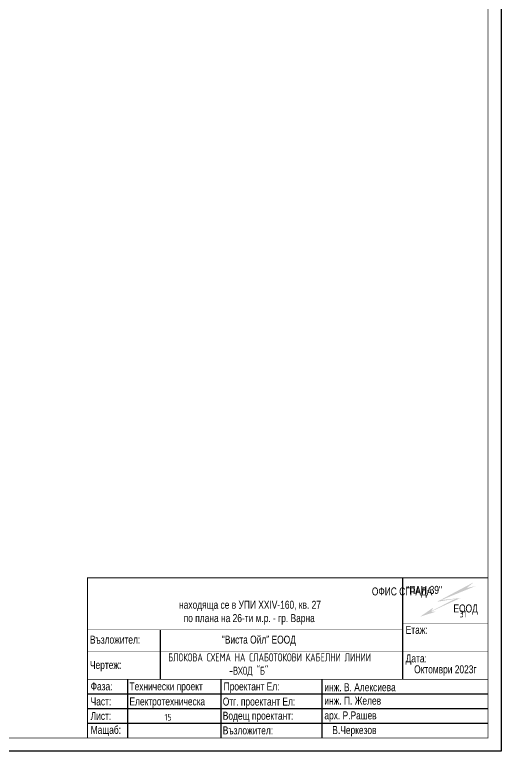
# Model space of a CAD drawing. Extents: x 25325 to 182345, y 3956 to 147305.
# Drawn here: x 45983 to 46894, y 11548 to 12928 of the extents above; entities that cross this region are included whole.
import ezdxf

# ---------------------------------------------------------------- set-up
doc = ezdxf.new("R2010")
doc.units = 0
doc.header["$MEASUREMENT"] = 0
doc.layers.get('0').update_dxf_attribs({"linetype": 'CONTINUOUS'})
doc.layers.add('ELSH', color=111, linetype='CONTINUOUS')
doc.styles.add('ARIAL', font='arial.ttf', dxfattribs={"width": 0.75})
doc.styles.get("Standard").update_dxf_attribs({"font": 'simplex.shx', "width": 0.7, "height": 10})

# ---------------------------------------------------------------- blocks, each defined once
blk = doc.blocks.new('A1_M100')
at = {"ltscale": 30}
blk.add_lwpolyline([(0, 5940), (8410, 5940), (8410, 0), (0, 0)], close=True, dxfattribs=at)
at = {"ltscale": 30, "const_width": 3}
blk.add_lwpolyline([(8360, 5890), (200, 5890), (200, 50), (8360, 50)], close=True, dxfattribs=at)
blk = doc.blocks.new('AS_VO_EL_LOGO')
for points in [[(-52.2, 584), (-191, 510.1), (-45.8, 569.2), (-79.2, 562.1)], [(-120, 522.6), (-238.9, 461.7), (-103.9, 523.8)], [(-190, 510.3), (-178, 516.7), (-103.9, 524.1), (-190.3, 510.3)], [(-253.9, 454.3), (-205.1, 488.3), (-212.8, 473.5), (-195.5, 472.9)]]:
    blk.add_hatch(color=256).paths.add_polyline_path(points)
for p, q in [((-320, 600), (-320, 220)), ((-1227.8, 404.5), (-1227.8, 220.8)), ((-1350, 220), (-1350, 0)), ((-1000, 220), (-1000, 0)), ((-620.6, 0), (-620.6, 220.1)), ((-1500, 165), (0, 165)), ((-1500, 110), (0, 110)), ((-1500, 55), (0, 55))]:
    blk.add_line(p, q)
at = {"const_width": 3}
blk.add_lwpolyline([(0, 600), (-1500, 600), (-1500, 0), (0, 0)], close=True, dxfattribs=at)
at = {"const_width": 2.1, "flags": 128}
for points in [[(-320, 430), (1, 430)], [(-320, 405), (-1500, 405)], [(-1500, 325), (0, 325)], [(0, 220), (-1500, 220)]]:
    blk.add_lwpolyline(points, dxfattribs=at)
at = {"char_height": 30, "attachment_point": 1, "style": 'ARIAL'}
for s, insert in [('{\\fArial|b0|i0|c204|p34;^I^I^I^I^I              ОФИС СГРАДА\\Pнаходяща се в УПИ }XXIV-160, {\\fArial|b0|i0|c204|p34;кв. 27\\P  по плана на 26-ти м.р. - гр. Варна}', (-1156.9, 564.1)), ('\\fArial|b0|i0|c204|p34;"ПАН-39" ', (-306.1, 569.8)), ('\\fArial|b0|i0|c204|p34;ЕООД', (-129, 500.3)), ('Етаж:', (-308, 420.1)), ('Възложител:', (-1490.6, 383.4)), ('{\\fArial|b0|i0|c204|p34;"Виста Ойл" ЕООД}', (-996.6, 383.4)), ('Дата:', (-308, 313.1)), ('Чертеж:', (-1490.6, 288.6)), ('{\\fArial|b0|i0|c204|p34;Октомври 2023г}', (-276.3, 272.2)), ('Фаза:', (-1488, 208.4)), ('{\\fArial|b0|i0|c204|p34;Технически проект}', (-1342.6, 208.4)), ('{\\fArial|b0|i0|c204|p34;Проектант Ел:}', (-989.8, 208)), ('{\\fArial|b0|i0|c204|p34;инж. В.} {\\fArial|b0|i0|c204|p34;Алексиева}', (-612.5, 205)), ('Част:', (-1488, 151.8)), ('{\\fArial|b0|i0|c204|p34;Електротехническа}', (-1342.6, 151.8)), ('Отг. проектант Ел:', (-993, 151.3)), ('{\\fArial|b0|i0|c204|p34;инж. П. Желев}', (-612.5, 154.6)), ('Лист:', (-1488, 97.4)), ('Водещ проектант:', (-993, 98.2)), ('{\\fArial|b0|i0|c204|p34;арх. Р.Рашев}', (-612.5, 99.5)), ('Мащаб:', (-1488, 45.3)), ('Възложител:', (-993, 43.3)), ('{\\fArial|b0|i0|c204|p34;В.Черкезов}', (-582.7, 44.5))]:
    blk.add_mtext(s, dxfattribs=dict(at, insert=insert))

msp = doc.modelspace()

# ---------------------------------------------------------------- block references
at = {"layer": 'ELSH', "xscale": 0.5, "yscale": 0.5, "zscale": 0.5}
for name, p in [('A1_M100', (42689.24, 11548.03)), ('AS_VO_EL_LOGO', (46869.24, 11573.03))]:
    msp.add_blockref(name, p, dxfattribs=at)

# ---------------------------------------------------------------- texts
at = {"layer": 'ELSH', "attachment_point": 1, "rotation": 0}
for s, insert, char_height in [('{\\Fsimplex|c204;31}', (46816.22, 11811.49), 12.5), ('{\\Fsimplex|c204;БЛОКОВА СХЕМА НА СЛАБОТОКОВИ КАБЕЛНИ ЛИНИИ}\\P                -{\\Fsimplex|c204;ВХОД "Б"}   ', (46270.5, 11731.49), 15), ('{\\Fsimplex|c204;15}', (46263.59, 11618.13), 12.5)]:
    msp.add_mtext(s, dxfattribs=dict(at, insert=insert, char_height=char_height))

doc.saveas('drawing.dxf')
